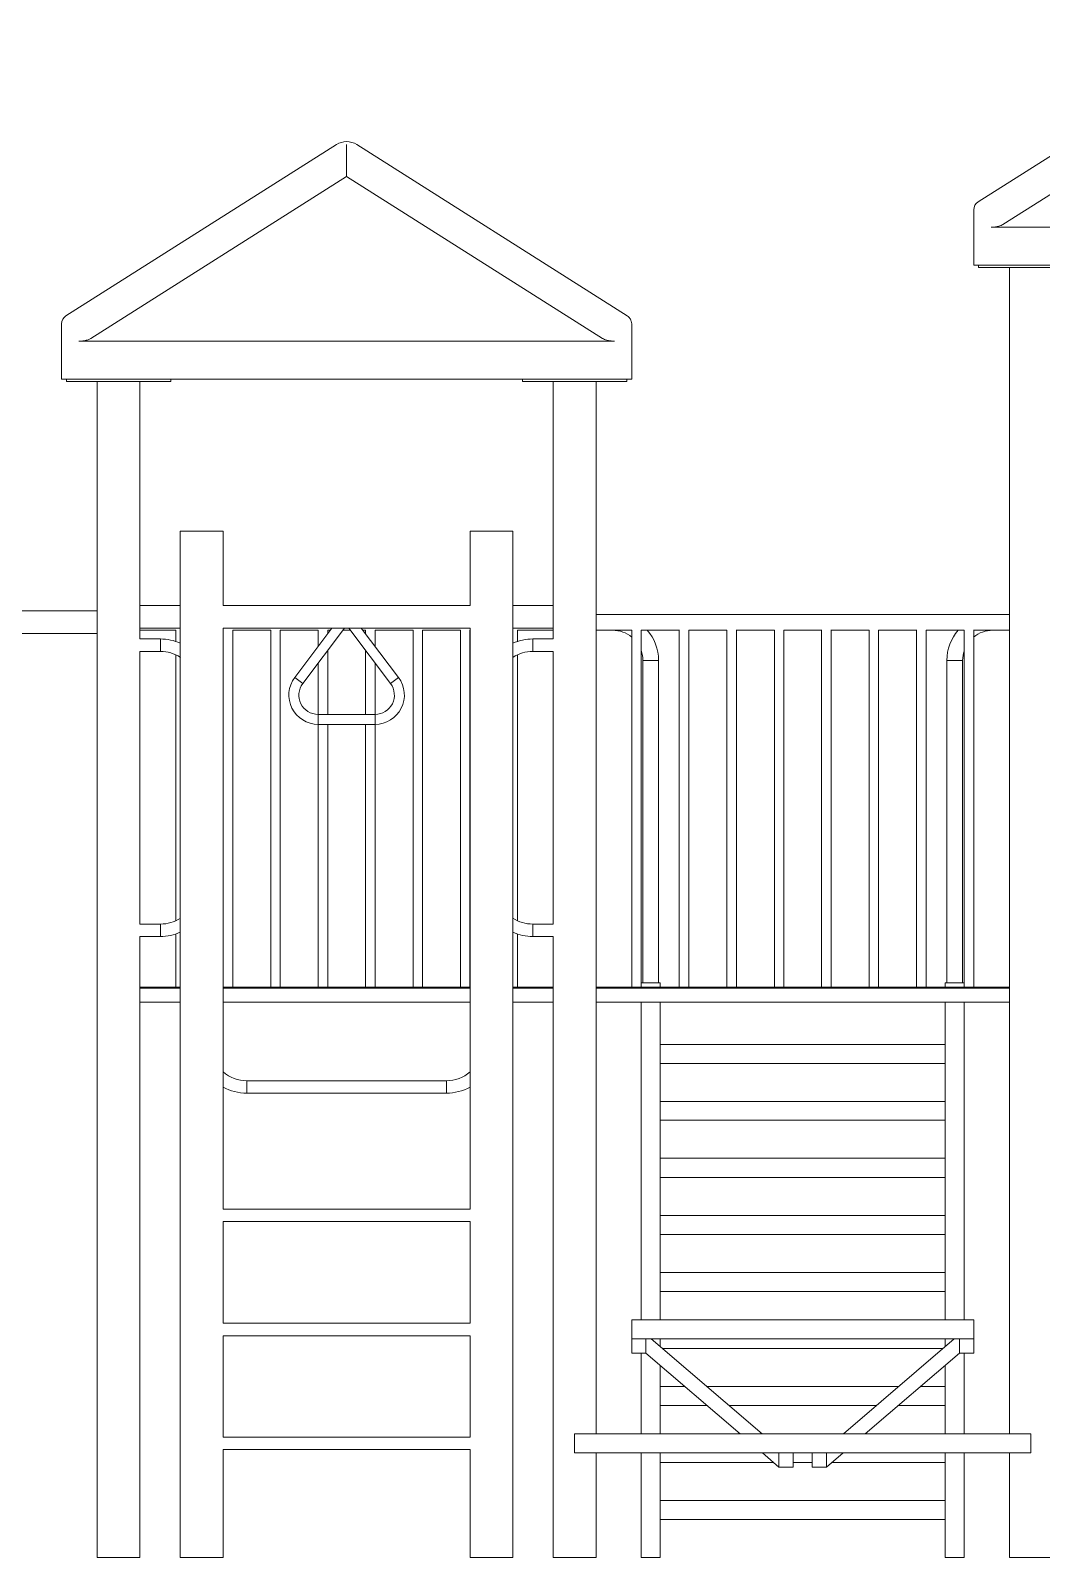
# Model space of a CAD drawing. Header units: feet. Extents: x 0 to 323, y -2 to 159.
# Drawn here: x 112 to 217.4, y 0 to 159.2 of the extents above; entities that cross this region are included whole.
import ezdxf

# ---------------------------------------------------------------- set-up
doc = ezdxf.new("R2010")
doc.units = ezdxf.units.FT
doc.header["$MEASUREMENT"] = 0
doc.layers.add('ceco.net 250', color=7, linetype='Continuous', lineweight=9)

msp = doc.modelspace()

# ---------------------------------------------------------------- linework, layer by layer
at = {"layer": 'ceco.net 250', "extrusion": (0, 1, 1e-16)}
for p, q in [((239.04, 159.18), (210.84, 141.32)), ((240.1, 155.86), (213.42, 138.97)), ((115.74, 129.43), (143.94, 147.29)), ((145, 147.29), (145, 143.98)), ((174.26, 129.43), (146.06, 147.29)), ((145, 143.98), (118.33, 127.08)), ((145, 143.98), (171.67, 127.08)), ((210.38, 140.48), (210.38, 140.4)), ((210.38, 140.4), (210.38, 138.23)), ((212.18, 138.68), (268.01, 138.68)), ((210.38, 138.14), (210.38, 134.72)), ((210.38, 134.72), (211.37, 134.72)), ((210.87, 134.72), (210.87, 134.47)), ((210.87, 134.47), (221.77, 134.47)), ((211.37, 134.72), (268.82, 134.72)), ((214.09, 134.47), (214.09, 12.88)), ((115.28, 128.51), (115.28, 128.6)), ((115.28, 126.34), (115.28, 128.51)), ((174.72, 128.6), (174.72, 128.51)), ((174.72, 128.51), (174.72, 126.34)), ((115.28, 122.83), (115.28, 126.25)), ((172.91, 126.8), (117.08, 126.8)), ((174.72, 126.25), (174.72, 122.83)), ((116.27, 122.83), (115.28, 122.83)), ((115.78, 122.83), (115.78, 122.59)), ((115.78, 122.59), (126.67, 122.59)), ((173.73, 122.83), (116.27, 122.83)), ((119, 0), (119, 122.59)), ((123.45, 99.25), (123.45, 122.59)), ((126.67, 122.83), (126.67, 122.59)), ((163.33, 122.59), (163.33, 122.83)), ((174.22, 122.59), (163.33, 122.59)), ((166.54, 99.25), (166.54, 122.59)), ((171, 12.88), (171, 122.59)), ((174.72, 122.83), (173.73, 122.83)), ((174.22, 122.59), (174.22, 122.83)), ((132.12, 106.98), (127.66, 106.98)), ((127.66, 106.98), (127.66, 0)), ((132.12, 106.98), (132.12, 99.25)), ((162.33, 106.98), (157.88, 106.98)), ((157.88, 106.98), (157.88, 99.25)), ((162.33, 106.98), (162.33, 0)), ((123.45, 98.07), (123.45, 99.25)), ((123.45, 99.25), (127.66, 99.25)), ((157.88, 99.25), (132.12, 99.25)), ((162.33, 99.25), (166.54, 99.25)), ((166.54, 99.25), (166.54, 98.07)), ((119, 98.68), (105.38, 98.68)), ((123.45, 96.89), (123.45, 98.07)), ((166.54, 98.07), (166.54, 96.89)), ((214.09, 98.31), (171, 98.31)), ((119, 96.32), (105.38, 96.32)), ((123.45, 95.75), (123.45, 96.89)), ((123.45, 96.89), (127.66, 96.89)), ((123.45, 96.66), (127.18, 96.66)), ((125.59, 95.75), (123.45, 95.75)), ((125.59, 95.75), (125.59, 94.45)), ((125.59, 95.75), (125.59, 94.45)), ((127.18, 96.67), (127.18, 95.49)), ((157.88, 96.89), (132.12, 96.89)), ((132.12, 96.89), (132.12, 36.31)), ((132.12, 96.66), (132.13, 96.66)), ((132.13, 96.67), (132.13, 59.44)), ((133.13, 96.67), (133.13, 59.44)), ((133.13, 96.66), (137.09, 96.66)), ((137.09, 96.67), (137.09, 59.44)), ((138.08, 96.67), (138.08, 59.44)), ((138.08, 96.66), (142.04, 96.66)), ((139.59, 91.72), (143.47, 96.89)), ((140.42, 91.1), (144.77, 96.89)), ((142.04, 96.67), (142.04, 94.99)), ((143.03, 96.67), (143.03, 96.31)), ((143.03, 96.66), (143.29, 96.66)), ((144.59, 96.66), (145.4, 96.66)), ((145.23, 96.89), (149.58, 91.1)), ((146.53, 96.89), (150.41, 91.72)), ((146.7, 96.66), (146.97, 96.66)), ((146.97, 96.31), (146.97, 96.67)), ((147.96, 94.99), (147.96, 96.67)), ((147.96, 96.66), (151.92, 96.66)), ((151.92, 59.44), (151.92, 96.67)), ((152.91, 59.44), (152.91, 96.67)), ((152.91, 96.66), (156.87, 96.66)), ((156.87, 59.44), (156.87, 96.67)), ((157.86, 59.44), (157.86, 96.67)), ((157.86, 96.66), (157.88, 96.66)), ((157.88, 96.89), (157.88, 36.31)), ((162.33, 96.89), (166.54, 96.89)), ((162.82, 95.49), (162.82, 96.67)), ((162.82, 96.66), (166.54, 96.66)), ((164.41, 95.75), (164.41, 94.45)), ((164.41, 95.75), (164.41, 94.45)), ((166.54, 95.75), (164.41, 95.75)), ((166.54, 95.75), (166.54, 96.89)), ((174.75, 96.66), (171, 96.66)), ((174.73, 59.44), (174.73, 96.66)), ((179.7, 96.66), (175.71, 96.66)), ((175.72, 59.44), (175.72, 96.66)), ((179.68, 59.44), (179.68, 96.66)), ((184.65, 96.66), (180.66, 96.66)), ((180.67, 59.44), (180.67, 96.66)), ((184.64, 59.44), (184.64, 96.66)), ((189.6, 96.66), (185.61, 96.66)), ((185.63, 59.44), (185.63, 96.66)), ((189.59, 59.44), (189.59, 96.66)), ((194.53, 96.66), (190.57, 96.66)), ((190.58, 59.44), (190.58, 96.66)), ((194.52, 96.66), (194.52, 59.44)), ((199.48, 96.66), (195.49, 96.66)), ((195.51, 96.66), (195.51, 59.44)), ((199.47, 96.66), (199.47, 59.44)), ((204.44, 96.66), (200.44, 96.66)), ((200.46, 96.66), (200.46, 59.44)), ((204.42, 96.66), (204.42, 59.44)), ((209.39, 96.66), (205.4, 96.66)), ((205.41, 96.66), (205.41, 59.44)), ((209.37, 96.66), (209.37, 59.44)), ((214.09, 96.66), (210.35, 96.66)), ((210.37, 96.66), (210.37, 59.44)), ((123.45, 66.03), (123.45, 94.45)), ((125.59, 94.45), (123.45, 94.45)), ((127.18, 94.1), (127.18, 66.38)), ((143.03, 94.58), (143.03, 87.89)), ((146.97, 87.89), (146.97, 94.58)), ((162.82, 66.38), (162.82, 94.1)), ((166.54, 94.45), (164.41, 94.45)), ((166.54, 66.03), (166.54, 94.45)), ((142.04, 93.26), (142.04, 87.89)), ((147.96, 87.89), (147.96, 93.26)), ((177.52, 93.52), (175.88, 93.52)), ((175.88, 93.52), (176.7, 93.52)), ((175.88, 59.92), (175.88, 93.52)), ((176.7, 93.52), (177.52, 93.52)), ((177.52, 59.92), (177.52, 93.52)), ((207.58, 93.52), (209.22, 93.52)), ((208.4, 93.52), (207.58, 93.52)), ((207.58, 93.52), (207.58, 59.92)), ((209.22, 93.52), (208.4, 93.52)), ((209.22, 93.52), (209.22, 59.92)), ((140.01, 91.41), (139.59, 91.72)), ((140.01, 91.41), (139.59, 91.72)), ((140.42, 91.1), (140.01, 91.41)), ((140.42, 91.1), (140.01, 91.41)), ((149.58, 91.1), (149.99, 91.41)), ((149.58, 91.1), (149.99, 91.41)), ((149.99, 91.41), (150.41, 91.72)), ((149.99, 91.41), (150.41, 91.72)), ((142.03, 87.37), (142.03, 87.89)), ((142.03, 87.89), (142.03, 87.37)), ((142.03, 87.89), (147.97, 87.89)), ((147.97, 87.37), (147.97, 87.89)), ((147.97, 87.37), (147.97, 87.89)), ((142.03, 86.85), (142.03, 87.37)), ((142.03, 87.37), (142.03, 86.85)), ((142.03, 86.85), (147.97, 86.85)), ((142.04, 86.85), (142.04, 59.44)), ((143.03, 86.85), (143.03, 59.44)), ((146.97, 59.44), (146.97, 86.85)), ((147.96, 59.44), (147.96, 86.85)), ((147.97, 86.85), (147.97, 87.37)), ((147.97, 86.85), (147.97, 87.37)), ((123.45, 66.03), (125.59, 66.03)), ((125.59, 64.73), (125.59, 66.03)), ((125.59, 64.73), (125.59, 66.03)), ((164.41, 64.73), (164.41, 66.03)), ((164.41, 64.73), (164.41, 66.03)), ((164.41, 66.03), (166.54, 66.03)), ((123.45, 0), (123.45, 64.73)), ((123.45, 64.73), (125.59, 64.73)), ((127.18, 64.98), (127.18, 59.44)), ((162.82, 59.44), (162.82, 64.98)), ((164.41, 64.73), (166.54, 64.73)), ((166.54, 0), (166.54, 64.73)), ((123.45, 59.44), (127.66, 59.44)), ((127.66, 59.36), (123.45, 59.36)), ((127.66, 59.36), (123.45, 59.36)), ((132.12, 59.44), (157.88, 59.44)), ((157.88, 59.36), (132.12, 59.36)), ((157.88, 59.36), (132.12, 59.36)), ((162.33, 59.44), (166.54, 59.44)), ((166.54, 59.36), (162.33, 59.36)), ((166.54, 59.36), (162.33, 59.36)), ((214.09, 59.44), (171, 59.44)), ((171, 59.36), (214.09, 59.36)), ((171, 59.36), (214.09, 59.36)), ((175.88, 59.92), (175.72, 59.92)), ((177.52, 59.92), (175.88, 59.92)), ((177.69, 59.92), (177.52, 59.92)), ((177.69, 59.44), (177.69, 59.92)), ((207.41, 59.92), (207.58, 59.92)), ((207.41, 59.44), (207.41, 59.92)), ((207.58, 59.92), (209.22, 59.92)), ((209.22, 59.92), (209.37, 59.92)), ((127.66, 57.88), (123.45, 57.88)), ((157.88, 57.88), (132.12, 57.88)), ((166.54, 57.88), (162.33, 57.88)), ((171, 57.88), (214.09, 57.88)), ((175.71, 24.77), (175.71, 57.88)), ((177.69, 24.77), (177.69, 57.88)), ((207.41, 24.77), (207.41, 57.88)), ((209.39, 24.77), (209.39, 57.88)), ((177.69, 53.49), (207.41, 53.49)), ((177.69, 51.51), (207.41, 51.51)), ((134.6, 49.05), (134.6, 49.7)), ((134.6, 49.7), (134.6, 48.4)), ((134.6, 49.7), (155.4, 49.7)), ((155.4, 49.7), (155.4, 48.4)), ((155.4, 49.7), (155.4, 49.05)), ((134.6, 48.4), (134.6, 49.05)), ((134.6, 48.4), (155.4, 48.4)), ((155.4, 49.05), (155.4, 48.4)), ((177.69, 47.55), (207.41, 47.55)), ((177.69, 45.57), (207.41, 45.57)), ((177.69, 41.61), (207.41, 41.61)), ((177.69, 39.62), (207.41, 39.62)), ((157.88, 36.31), (132.12, 36.31)), ((177.69, 35.66), (207.41, 35.66)), ((157.88, 35.01), (132.12, 35.01)), ((132.12, 35.01), (132.12, 24.43)), ((157.88, 35.01), (157.88, 24.43)), ((177.69, 33.68), (207.41, 33.68)), ((177.69, 29.72), (207.41, 29.72)), ((177.69, 27.74), (207.41, 27.74)), ((157.88, 24.43), (132.12, 24.43)), ((210.38, 24.77), (174.72, 24.77)), ((174.72, 24.77), (174.72, 22.78)), ((210.38, 22.78), (210.38, 24.77)), ((157.88, 23.12), (132.12, 23.12)), ((132.12, 23.12), (132.12, 12.54)), ((157.88, 23.12), (157.88, 12.54)), ((174.72, 22.78), (176.2, 22.78)), ((174.72, 22.78), (174.72, 21.3)), ((210.38, 22.78), (174.72, 22.78)), ((176.2, 21.3), (176.2, 22.78)), ((188.31, 12.88), (176.75, 22.78)), ((177.69, 21.98), (177.69, 22.78)), ((196.79, 12.88), (208.34, 22.78)), ((207.41, 21.98), (207.41, 22.78)), ((210.38, 22.78), (208.89, 22.78)), ((208.89, 21.3), (208.89, 22.78)), ((210.38, 22.78), (210.38, 21.3)), ((174.72, 21.3), (176.2, 21.3)), ((175.71, 12.88), (175.71, 21.3)), ((176.2, 21.3), (186.03, 12.88)), ((177.91, 21.79), (207.19, 21.79)), ((208.89, 21.3), (199.07, 12.88)), ((210.38, 21.3), (208.89, 21.3)), ((209.39, 12.88), (209.39, 21.3)), ((177.69, 12.88), (177.69, 20.02)), ((207.41, 12.88), (207.41, 20.02)), ((177.69, 17.83), (180.25, 17.83)), ((182.53, 17.83), (202.56, 17.83)), ((204.85, 17.83), (207.41, 17.83)), ((177.69, 15.85), (182.56, 15.85)), ((184.84, 15.85), (200.25, 15.85)), ((202.54, 15.85), (207.41, 15.85)), ((216.32, 12.88), (168.77, 12.88)), ((168.77, 12.88), (168.77, 10.9)), ((216.32, 12.88), (216.32, 10.9)), ((157.88, 12.54), (132.12, 12.54)), ((157.88, 11.24), (132.12, 11.24)), ((132.12, 11.24), (132.12, 0)), ((157.88, 11.24), (157.88, 0)), ((216.32, 10.9), (168.77, 10.9)), ((171, 0), (171, 10.9)), ((175.71, 0), (175.71, 10.9)), ((177.69, 0), (177.69, 10.9)), ((177.69, 9.91), (189.49, 9.91)), ((188.34, 10.9), (190.07, 9.41)), ((191.56, 10.9), (190.07, 10.9)), ((190.07, 9.41), (190.07, 10.9)), ((191.56, 10.9), (191.56, 9.41)), ((191.56, 9.91), (193.54, 9.91)), ((193.54, 10.9), (195.02, 10.9)), ((193.54, 10.9), (193.54, 9.41)), ((195.02, 9.41), (195.02, 10.9)), ((196.76, 10.9), (195.02, 9.41)), ((195.6, 9.91), (207.41, 9.91)), ((207.41, 0), (207.41, 10.9)), ((209.39, 0), (209.39, 10.9)), ((214.09, 10.9), (214.09, 0)), ((191.56, 9.41), (190.07, 9.41)), ((193.54, 9.41), (195.02, 9.41)), ((177.69, 5.94), (207.41, 5.94)), ((177.69, 3.96), (207.41, 3.96)), ((119, 0), (123.45, 0)), ((127.66, 0), (132.12, 0)), ((157.88, 0), (162.33, 0)), ((166.54, 0), (171, 0)), ((177.69, 0), (175.71, 0)), ((207.41, 0), (209.39, 0)), ((218.55, 0), (214.09, 0))]:
    msp.add_line(p, q, dxfattribs=at)
at = {"layer": 'ceco.net 250'}
for centre, radius, start, end in [((145, 145.62), 1.98, 57.6526, 122.3474), ((211.37, 140.48), 0.991, 122.3474, 180), ((211.37, 138.14), 0.991, 177.8529, 180), ((116.27, 128.6), 0.991, 122.3474, 180), ((116.27, 126.25), 0.991, 177.8529, 180), ((173.73, 126.25), 0.991, 0, 2.1471), ((125.59, 90.64), 5.11, 66.0638, 90), ((164.41, 90.64), 5.11, 90, 113.9362), ((172.74, 93.52), 3.14, 50.5601, 90), ((172.74, 93.52), 4.78, 0, 41.0194), ((212.36, 93.52), 4.78, 138.9806, 180), ((212.36, 93.52), 3.14, 90, 129.4399), ((125.59, 90.64), 3.81, 57.0049, 90), ((164.41, 90.64), 3.81, 90, 122.9951), ((172.74, 93.52), 3.14, 0, 18.0611), ((212.36, 93.52), 3.14, 161.9389, 180), ((142.03, 89.9), 3.05, 143.1301, 270), ((142.03, 89.9), 2.01, 143.1301, 270), ((147.97, 89.9), 3.05, 270, 36.8699), ((147.97, 89.9), 2.01, 270, 36.8699), ((125.59, 69.84), 3.81, 270, 302.9951), ((164.41, 69.84), 3.81, 237.0049, 270), ((125.59, 69.84), 5.11, 270, 293.9362), ((164.41, 69.84), 5.11, 246.0638, 270), ((134.6, 53.51), 3.81, 229.4118, 270), ((155.4, 53.51), 3.81, 270, 310.5882), ((134.6, 53.51), 5.11, 241.0052, 270), ((155.4, 53.51), 5.11, 270, 298.9948)]:
    msp.add_arc(centre, radius, start, end, dxfattribs=at)
for points, knots in [([(213.42, 138.97), (213.3, 138.89), (213.15, 138.83), (212.87, 138.75), (212.75, 138.73), (212.49, 138.69), (212.33, 138.68), (212.18, 138.68)], [0, 0, 0, 0, 0.578861, 0.578861, 0.94546, 0.94546, 1.406707, 1.406707, 1.406707, 1.406707]), ([(210.38, 138.18), (210.38, 138.19), (210.38, 138.21), (210.38, 138.22), (210.38, 138.23), (210.38, 138.23)], [2.57145083, 2.57145083, 2.57145083, 2.57145083, 2.63068715, 2.63068715, 2.63374069, 2.63374069, 2.63374069, 2.63374069]), ([(174.72, 128.6), (174.72, 128.69), (174.7, 128.79), (174.64, 128.99), (174.6, 129.08), (174.46, 129.27), (174.37, 129.36), (174.26, 129.43)], [0, 0, 0, 0, 0.00756489, 0.00756489, 0.01547383, 0.01547383, 0.0254327, 0.0254327, 0.0254327, 0.0254327]), ([(115.28, 126.34), (115.28, 126.34), (115.28, 126.34), (115.28, 126.32), (115.28, 126.3), (115.28, 126.29)], [-0.00308267, -0.00308267, -0.00308267, -0.00308267, 0, 0, 0.05980128, 0.05980128, 0.05980128, 0.05980128]), ([(117.08, 126.8), (117.28, 126.8), (117.47, 126.81), (117.79, 126.87), (117.92, 126.9), (118.15, 126.99), (118.24, 127.03), (118.33, 127.08)], [0, 0, 0, 0, 0.582278, 0.582278, 1.028583, 1.028583, 1.411567, 1.411567, 1.411567, 1.411567]), ([(171.67, 127.08), (171.8, 127), (171.95, 126.94), (172.23, 126.87), (172.34, 126.84), (172.61, 126.81), (172.76, 126.8), (172.91, 126.8)], [0, 0, 0, 0, 0.578861, 0.578861, 0.94546, 0.94546, 1.406707, 1.406707, 1.406707, 1.406707]), ([(174.72, 126.29), (174.72, 126.3), (174.72, 126.32), (174.72, 126.34), (174.72, 126.34), (174.72, 126.34)], [2.57145083, 2.57145083, 2.57145083, 2.57145083, 2.63068715, 2.63068715, 2.63374069, 2.63374069, 2.63374069, 2.63374069])]:
    msp.add_open_spline(points, degree=3, knots=knots, dxfattribs=at)

doc.saveas('drawing.dxf')
